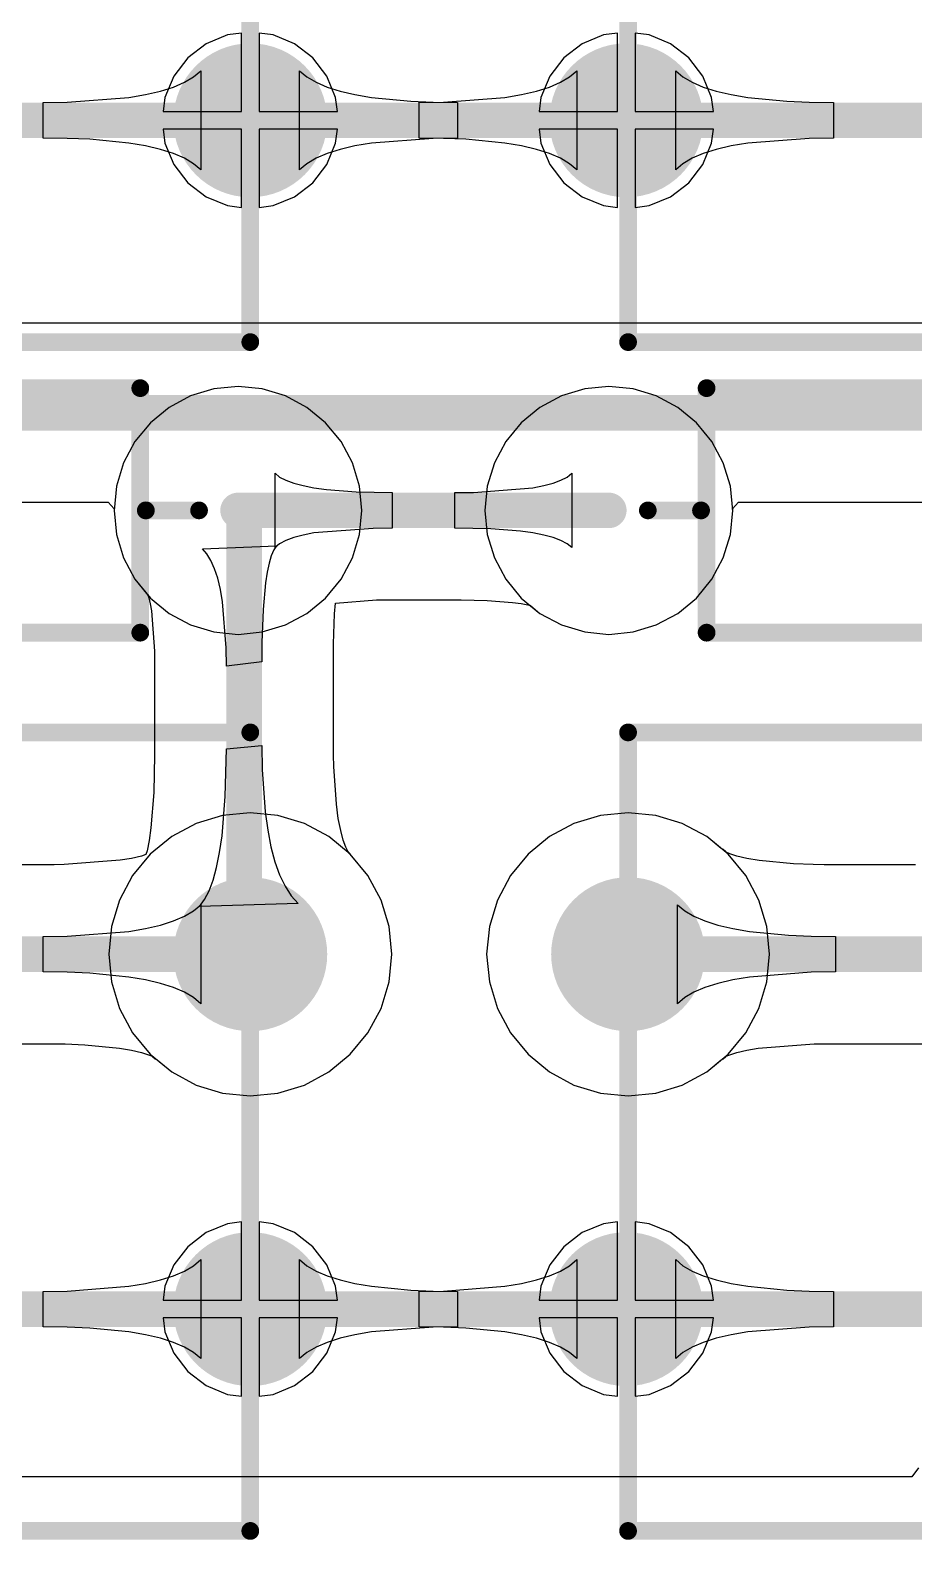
# Model space of a CAD drawing. Header units: millimetres. Extents: x 0 to 140, y 0 to 130.
# Drawn here: x 82.22 to 94.87, y 40 to 61.61 of the extents above; entities that cross this region are included whole.
import ezdxf

# ---------------------------------------------------------------- set-up
doc = ezdxf.new("R2010")
doc.units = ezdxf.units.MM
for name, color, linetype in [('BottomLayer', 5, 'Continuous'), ('BottomSolder', 6, 'Continuous'), ('MultiLayer', 9, 'Continuous'), ('PadHoleLayer', 156, 'Continuous'), ('TopLayer', 1, 'Continuous'), ('TopOverlay', 2, 'Continuous'), ('TopSolder', 216, 'Continuous')]:
    doc.layers.add(name, color=color, linetype=linetype)

# ---------------------------------------------------------------- blocks, each defined once
blk = doc.blocks.new('SW_4P_B_1')
at = {"layer": 'BottomLayer'}
h = blk.add_hatch(color=5, dxfattribs=at)
edge = h.paths.add_edge_path()
edge.add_arc((6.35, 2.54), 1, 0, 360)
at = {"layer": 'BottomSolder'}
h = blk.add_hatch(color=6, dxfattribs=at)
edge = h.paths.add_edge_path()
edge.add_arc((6.35, 2.54), 1.1016, 0, 360)
at = {"layer": 'MultiLayer'}
h = blk.add_hatch(color=9, dxfattribs=at)
edge = h.paths.add_edge_path()
edge.add_arc((6.35, 2.54), 1, 0, 360)
at = {"layer": 'PadHoleLayer'}
h = blk.add_hatch(color=156, dxfattribs=at)
edge = h.paths.add_edge_path()
edge.add_arc((6.35, 2.54), 0.6, 0, 360)
at = {"layer": 'TopLayer'}
h = blk.add_hatch(color=1, dxfattribs=at)
edge = h.paths.add_edge_path()
edge.add_arc((6.35, 2.54), 1, 0, 360)
at = {"layer": 'TopSolder'}
h = blk.add_hatch(color=216, dxfattribs=at)
edge = h.paths.add_edge_path()
edge.add_arc((6.35, 2.54), 1.1016, 0, 360)
at = {"layer": 'TopOverlay', "const_width": 0.254}
for points in [[(6.3246, 5.715), (-6.3754, 5.715)], [(6.3246, 5.715), (6.3246, -5.715)]]:
    blk.add_lwpolyline(points, dxfattribs=at)
at = {"layer": 'TopOverlay', "const_width": 0.127}
blk.add_lwpolyline([(6.2611, 5.715, 1), (6.3881, 5.715, 1)], format="xyb", close=True, dxfattribs=at)
blk.add_lwpolyline([(6.2611, 5.715, 1), (6.3881, 5.715, 1)], format="xyb", close=True, dxfattribs=at)
blk = doc.blocks.new('SW_4P_B_23')
at = {"layer": 'BottomLayer'}
h = blk.add_hatch(color=5, dxfattribs=at)
edge = h.paths.add_edge_path()
edge.add_arc((-6.3754, 2.54), 1, 0, 360)
at = {"layer": 'BottomSolder'}
h = blk.add_hatch(color=6, dxfattribs=at)
edge = h.paths.add_edge_path()
edge.add_arc((-6.3754, 2.54), 1.1016, 0, 360)
at = {"layer": 'MultiLayer'}
h = blk.add_hatch(color=9, dxfattribs=at)
edge = h.paths.add_edge_path()
edge.add_arc((-6.3754, 2.54), 1, 0, 360)
at = {"layer": 'PadHoleLayer'}
h = blk.add_hatch(color=156, dxfattribs=at)
edge = h.paths.add_edge_path()
edge.add_arc((-6.3754, 2.54), 0.6, 0, 360)
at = {"layer": 'TopLayer'}
h = blk.add_hatch(color=1, dxfattribs=at)
edge = h.paths.add_edge_path()
edge.add_arc((-6.3754, 2.54), 1, 0, 360)
at = {"layer": 'TopSolder'}
h = blk.add_hatch(color=216, dxfattribs=at)
edge = h.paths.add_edge_path()
edge.add_arc((-6.3754, 2.54), 1.1016, 0, 360)
at = {"layer": 'TopOverlay', "const_width": 0.254}
for points in [[(6.3246, 5.715), (-6.3754, 5.715)], [(-6.3754, 5.715), (-6.3754, -5.715)]]:
    blk.add_lwpolyline(points, dxfattribs=at)
at = {"layer": 'TopOverlay', "const_width": 0.127}
blk.add_lwpolyline([(-6.4389, 5.715, 1), (-6.3119, 5.715, 1)], format="xyb", close=True, dxfattribs=at)
blk.add_lwpolyline([(-6.4389, 5.715, 1), (-6.3119, 5.715, 1)], format="xyb", close=True, dxfattribs=at)
blk = doc.blocks.new('SW_4P_B_26')
at = {"layer": 'BottomLayer'}
h = blk.add_hatch(color=5, dxfattribs=at)
edge = h.paths.add_edge_path()
edge.add_arc((-6.3754, 2.54), 1, 0, 360)
h = blk.add_hatch(color=5, dxfattribs=at)
edge = h.paths.add_edge_path()
edge.add_arc((-6.3754, -2.54), 1, 0, 360)
at = {"layer": 'BottomSolder'}
h = blk.add_hatch(color=6, dxfattribs=at)
edge = h.paths.add_edge_path()
edge.add_arc((-6.3754, 2.54), 1.1016, 0, 360)
h = blk.add_hatch(color=6, dxfattribs=at)
edge = h.paths.add_edge_path()
edge.add_arc((-6.3754, -2.54), 1.1016, 0, 360)
at = {"layer": 'MultiLayer'}
h = blk.add_hatch(color=9, dxfattribs=at)
edge = h.paths.add_edge_path()
edge.add_arc((-6.3754, 2.54), 1, 0, 360)
h = blk.add_hatch(color=9, dxfattribs=at)
edge = h.paths.add_edge_path()
edge.add_arc((-6.3754, -2.54), 1, 0, 360)
at = {"layer": 'PadHoleLayer'}
h = blk.add_hatch(color=156, dxfattribs=at)
edge = h.paths.add_edge_path()
edge.add_arc((-6.3754, 2.54), 0.6, 0, 360)
h = blk.add_hatch(color=156, dxfattribs=at)
edge = h.paths.add_edge_path()
edge.add_arc((-6.3754, -2.54), 0.6, 0, 360)
at = {"layer": 'TopLayer'}
h = blk.add_hatch(color=1, dxfattribs=at)
edge = h.paths.add_edge_path()
edge.add_arc((-6.3754, 2.54), 1, 0, 360)
h = blk.add_hatch(color=1, dxfattribs=at)
edge = h.paths.add_edge_path()
edge.add_arc((-6.3754, -2.54), 1, 0, 360)
at = {"layer": 'TopSolder'}
h = blk.add_hatch(color=216, dxfattribs=at)
edge = h.paths.add_edge_path()
edge.add_arc((-6.3754, 2.54), 1.1016, 0, 360)
h = blk.add_hatch(color=216, dxfattribs=at)
edge = h.paths.add_edge_path()
edge.add_arc((-6.3754, -2.54), 1.1016, 0, 360)
at = {"layer": 'TopOverlay', "const_width": 0.254}
for points in [[(6.3246, 5.715), (-6.3754, 5.715)], [(-6.3754, 5.715), (-6.3754, -5.715)], [(6.3246, -5.715), (-6.3754, -5.715)]]:
    blk.add_lwpolyline(points, dxfattribs=at)
at = {"layer": 'TopOverlay', "const_width": 0.127}
for points in [[(-6.4389, 5.715, 1), (-6.3119, 5.715, 1)], [(-6.4389, 5.715, 1), (-6.3119, 5.715, 1)], [(-6.4389, -5.715, 1), (-6.3119, -5.715, 1)], [(-6.4389, -5.715, 1), (-6.3119, -5.715, 1)]]:
    blk.add_lwpolyline(points, format="xyb", close=True, dxfattribs=at)
blk = doc.blocks.new('_________1_2__37')
at = {"layer": 'BottomLayer'}
h = blk.add_hatch(color=5, dxfattribs=at)
edge = h.paths.add_edge_path()
edge.add_arc((6.4, 0), 0.75, 0, 360)
at = {"layer": 'BottomSolder'}
h = blk.add_hatch(color=6, dxfattribs=at)
edge = h.paths.add_edge_path()
edge.add_arc((6.4, 0), 0.852, 0, 360)
at = {"layer": 'MultiLayer'}
h = blk.add_hatch(color=9, dxfattribs=at)
edge = h.paths.add_edge_path()
edge.add_arc((6.4, 0), 0.75, 0, 360)
at = {"layer": 'PadHoleLayer'}
h = blk.add_hatch(color=156, dxfattribs=at)
edge = h.paths.add_edge_path()
edge.add_arc((6.4, 0), 0.35, 0, 360)
at = {"layer": 'TopLayer'}
h = blk.add_hatch(color=1, dxfattribs=at)
edge = h.paths.add_edge_path()
edge.add_arc((6.4, 0), 0.75, 0, 360)
at = {"layer": 'TopSolder'}
h = blk.add_hatch(color=216, dxfattribs=at)
edge = h.paths.add_edge_path()
edge.add_arc((6.4, 0), 0.852, 0, 360)
at = {"layer": 'TopOverlay', "const_width": 0.254}
for points in [[(-5, 1.75), (5, 1.75)], [(5, -1.75), (5, 1.75)], [(5.08, 0), (5.842, 0)], [(-5, -1.75), (5, -1.75)]]:
    blk.add_lwpolyline(points, dxfattribs=at)
at = {"layer": 'TopOverlay', "const_width": 0.127}
for points in [[(4.937, 1.75, 1), (5.064, 1.75, 1)], [(4.937, 1.75, 1), (5.064, 1.75, 1)], [(5.016, 0, 1), (5.144, 0, 1)], [(5.779, 0, 1), (5.905, 0, 1)], [(4.937, -1.75, 1), (5.064, -1.75, 1)], [(4.937, -1.75, 1), (5.064, -1.75, 1)]]:
    blk.add_lwpolyline(points, format="xyb", close=True, dxfattribs=at)
blk = doc.blocks.new('_________1_2__41')
at = {"layer": 'BottomLayer'}
h = blk.add_hatch(color=5, dxfattribs=at)
edge = h.paths.add_edge_path()
edge.add_arc((-6.4, 0), 0.75, 0, 360)
at = {"layer": 'BottomSolder'}
h = blk.add_hatch(color=6, dxfattribs=at)
edge = h.paths.add_edge_path()
edge.add_arc((-6.4, 0), 0.852, 0, 360)
at = {"layer": 'MultiLayer'}
h = blk.add_hatch(color=9, dxfattribs=at)
edge = h.paths.add_edge_path()
edge.add_arc((-6.4, 0), 0.75, 0, 360)
at = {"layer": 'PadHoleLayer'}
h = blk.add_hatch(color=156, dxfattribs=at)
edge = h.paths.add_edge_path()
edge.add_arc((-6.4, 0), 0.35, 0, 360)
at = {"layer": 'TopLayer'}
h = blk.add_hatch(color=1, dxfattribs=at)
edge = h.paths.add_edge_path()
edge.add_arc((-6.4, 0), 0.75, 0, 360)
at = {"layer": 'TopSolder'}
h = blk.add_hatch(color=216, dxfattribs=at)
edge = h.paths.add_edge_path()
edge.add_arc((-6.4, 0), 0.852, 0, 360)
at = {"layer": 'TopOverlay', "const_width": 0.254}
for points in [[(-5, -1.75), (-5, 1.75)], [(-5, 1.75), (5, 1.75)], [(-5.842, 0), (-5.08, 0)], [(-5, -1.75), (5, -1.75)]]:
    blk.add_lwpolyline(points, dxfattribs=at)
at = {"layer": 'TopOverlay', "const_width": 0.127}
for points in [[(-5.064, 1.75, 1), (-4.937, 1.75, 1)], [(-5.064, 1.75, 1), (-4.937, 1.75, 1)], [(-5.905, 0, 1), (-5.779, 0, 1)], [(-5.144, 0, 1), (-5.016, 0, 1)], [(-5.064, -1.75, 1), (-4.937, -1.75, 1)], [(-5.064, -1.75, 1), (-4.937, -1.75, 1)]]:
    blk.add_lwpolyline(points, format="xyb", close=True, dxfattribs=at)
blk = doc.blocks.new('SW_4P_B_45')
at = {"layer": 'BottomLayer'}
h = blk.add_hatch(color=5, dxfattribs=at)
edge = h.paths.add_edge_path()
edge.add_arc((6.35, 2.54), 1, 0, 360)
h = blk.add_hatch(color=5, dxfattribs=at)
edge = h.paths.add_edge_path()
edge.add_arc((6.3246, -2.54), 1, 0, 360)
at = {"layer": 'BottomSolder'}
h = blk.add_hatch(color=6, dxfattribs=at)
edge = h.paths.add_edge_path()
edge.add_arc((6.35, 2.54), 1.1016, 0, 360)
h = blk.add_hatch(color=6, dxfattribs=at)
edge = h.paths.add_edge_path()
edge.add_arc((6.3246, -2.54), 1.1016, 0, 360)
at = {"layer": 'MultiLayer'}
h = blk.add_hatch(color=9, dxfattribs=at)
edge = h.paths.add_edge_path()
edge.add_arc((6.35, 2.54), 1, 0, 360)
h = blk.add_hatch(color=9, dxfattribs=at)
edge = h.paths.add_edge_path()
edge.add_arc((6.3246, -2.54), 1, 0, 360)
at = {"layer": 'PadHoleLayer'}
h = blk.add_hatch(color=156, dxfattribs=at)
edge = h.paths.add_edge_path()
edge.add_arc((6.35, 2.54), 0.6, 0, 360)
h = blk.add_hatch(color=156, dxfattribs=at)
edge = h.paths.add_edge_path()
edge.add_arc((6.3246, -2.54), 0.6, 0, 360)
at = {"layer": 'TopLayer'}
h = blk.add_hatch(color=1, dxfattribs=at)
edge = h.paths.add_edge_path()
edge.add_arc((6.35, 2.54), 1, 0, 360)
h = blk.add_hatch(color=1, dxfattribs=at)
edge = h.paths.add_edge_path()
edge.add_arc((6.3246, -2.54), 1, 0, 360)
at = {"layer": 'TopSolder'}
h = blk.add_hatch(color=216, dxfattribs=at)
edge = h.paths.add_edge_path()
edge.add_arc((6.35, 2.54), 1.1016, 0, 360)
h = blk.add_hatch(color=216, dxfattribs=at)
edge = h.paths.add_edge_path()
edge.add_arc((6.3246, -2.54), 1.1016, 0, 360)
at = {"layer": 'TopOverlay', "const_width": 0.254}
for points in [[(6.3246, 5.715), (-6.3754, 5.715)], [(6.3246, 5.715), (6.3246, -5.715)], [(6.3246, -5.715), (-6.3754, -5.715)]]:
    blk.add_lwpolyline(points, dxfattribs=at)
at = {"layer": 'TopOverlay', "const_width": 0.127}
for points in [[(6.2611, 5.715, 1), (6.3881, 5.715, 1)], [(6.2611, 5.715, 1), (6.3881, 5.715, 1)], [(6.2611, -5.715, 1), (6.3881, -5.715, 1)], [(6.2611, -5.715, 1), (6.3881, -5.715, 1)]]:
    blk.add_lwpolyline(points, format="xyb", close=True, dxfattribs=at)

msp = doc.modelspace()

# ---------------------------------------------------------------- linework, layer by layer
at = {"layer": 'BottomLayer'}
for p, q in [((84.735, 61.416), (84.473, 61.215)), ((85.04, 61.543), (84.735, 61.416)), ((85.24, 61.569), (85.04, 61.543)), ((85.24, 60.448), (85.24, 61.569)), ((85.694, 61.543), (85.494, 61.569)), ((85.494, 61.569), (85.494, 60.448)), ((85.999, 61.416), (85.694, 61.543)), ((86.261, 61.215), (85.999, 61.416)), ((90.119, 61.416), (89.857, 61.215)), ((90.424, 61.543), (90.119, 61.416)), ((90.624, 61.569), (90.424, 61.543)), ((90.624, 60.448), (90.624, 61.569)), ((91.078, 61.543), (90.878, 61.569)), ((90.878, 61.569), (90.878, 60.448)), ((91.383, 61.416), (91.078, 61.543)), ((91.645, 61.215), (91.383, 61.416)), ((84.473, 61.215), (84.272, 60.953)), ((86.462, 60.953), (86.261, 61.215)), ((89.857, 61.215), (89.656, 60.953)), ((91.846, 60.953), (91.645, 61.215)), ((84.272, 60.953), (84.145, 60.648)), ((84.425, 60.865), (84.556, 60.942)), ((84.556, 60.942), (84.66, 61.029)), ((84.66, 61.029), (84.66, 59.613)), ((86.074, 59.613), (86.074, 61.029)), ((86.074, 61.029), (86.178, 60.942)), ((86.178, 60.942), (86.309, 60.865)), ((86.589, 60.648), (86.462, 60.953)), ((89.656, 60.953), (89.529, 60.648)), ((89.809, 60.865), (89.94, 60.942)), ((89.94, 60.942), (90.044, 61.029)), ((90.044, 61.029), (90.044, 59.613)), ((91.458, 59.613), (91.458, 61.029)), ((91.458, 61.029), (91.562, 60.942)), ((91.562, 60.942), (91.693, 60.865)), ((91.973, 60.648), (91.846, 60.953)), ((83.868, 60.688), (84.081, 60.738)), ((84.081, 60.738), (84.266, 60.797)), ((84.266, 60.797), (84.425, 60.865)), ((86.309, 60.865), (86.468, 60.797)), ((86.468, 60.797), (86.653, 60.738)), ((86.653, 60.738), (86.866, 60.688)), ((89.252, 60.688), (89.465, 60.738)), ((89.465, 60.738), (89.65, 60.797)), ((89.65, 60.797), (89.809, 60.865)), ((91.693, 60.865), (91.852, 60.797)), ((91.852, 60.797), (92.037, 60.738)), ((92.037, 60.738), (92.25, 60.688)), ((82.4, 60.575), (82.748, 60.58)), ((82.4, 60.067), (82.4, 60.575)), ((82.748, 60.58), (83.629, 60.648)), ((83.629, 60.648), (83.868, 60.688)), ((84.145, 60.648), (84.119, 60.448)), ((86.615, 60.448), (86.589, 60.648)), ((86.866, 60.688), (87.105, 60.648)), ((87.105, 60.648), (87.666, 60.593)), ((87.666, 60.593), (87.987, 60.58)), ((87.784, 60.575), (88.132, 60.58)), ((87.784, 60.067), (87.784, 60.575)), ((87.987, 60.58), (88.334, 60.575)), ((88.132, 60.58), (89.013, 60.648)), ((88.334, 60.575), (88.334, 60.067)), ((89.013, 60.648), (89.252, 60.688)), ((89.529, 60.648), (89.503, 60.448)), ((91.999, 60.448), (91.973, 60.648)), ((92.25, 60.688), (92.489, 60.648)), ((92.489, 60.648), (93.05, 60.593)), ((93.05, 60.593), (93.37, 60.58)), ((93.37, 60.58), (93.718, 60.575)), ((93.718, 60.575), (93.718, 60.067)), ((84.119, 60.448), (85.24, 60.448)), ((85.494, 60.448), (86.615, 60.448)), ((89.503, 60.448), (90.624, 60.448)), ((90.878, 60.448), (91.999, 60.448)), ((85.24, 60.194), (84.119, 60.194)), ((84.119, 60.194), (84.145, 59.994)), ((85.24, 59.073), (85.24, 60.194)), ((86.615, 60.194), (85.494, 60.194)), ((85.494, 60.194), (85.494, 59.073)), ((86.589, 59.994), (86.615, 60.194)), ((90.624, 60.194), (89.503, 60.194)), ((89.503, 60.194), (89.529, 59.994)), ((90.624, 59.073), (90.624, 60.194)), ((91.999, 60.194), (90.878, 60.194)), ((90.878, 60.194), (90.878, 59.073)), ((91.973, 59.994), (91.999, 60.194)), ((82.748, 60.062), (82.4, 60.067)), ((83.068, 60.049), (82.748, 60.062)), ((83.629, 59.994), (83.068, 60.049)), ((83.868, 59.954), (83.629, 59.994)), ((84.081, 59.904), (83.868, 59.954)), ((84.266, 59.845), (84.081, 59.904)), ((84.145, 59.994), (84.272, 59.689)), ((86.462, 59.689), (86.589, 59.994)), ((86.653, 59.904), (86.468, 59.845)), ((86.866, 59.954), (86.653, 59.904)), ((87.105, 59.994), (86.866, 59.954)), ((87.987, 60.062), (87.105, 59.994)), ((88.132, 60.062), (87.784, 60.067)), ((88.334, 60.067), (87.987, 60.062)), ((88.452, 60.049), (88.132, 60.062)), ((89.013, 59.994), (88.452, 60.049)), ((89.252, 59.954), (89.013, 59.994)), ((89.465, 59.904), (89.252, 59.954)), ((89.65, 59.845), (89.465, 59.904)), ((89.529, 59.994), (89.656, 59.689)), ((91.846, 59.689), (91.973, 59.994)), ((92.037, 59.904), (91.852, 59.845)), ((92.25, 59.954), (92.037, 59.904)), ((92.489, 59.994), (92.25, 59.954)), ((93.37, 60.062), (92.489, 59.994)), ((93.718, 60.067), (93.37, 60.062)), ((84.425, 59.777), (84.266, 59.845)), ((84.272, 59.689), (84.473, 59.427)), ((84.556, 59.7), (84.425, 59.777)), ((84.66, 59.613), (84.556, 59.7)), ((86.178, 59.7), (86.074, 59.613)), ((86.309, 59.777), (86.178, 59.7)), ((86.261, 59.427), (86.462, 59.689)), ((86.468, 59.845), (86.309, 59.777)), ((89.809, 59.777), (89.65, 59.845)), ((89.656, 59.689), (89.857, 59.427)), ((89.94, 59.7), (89.809, 59.777)), ((90.044, 59.613), (89.94, 59.7)), ((91.562, 59.7), (91.458, 59.613)), ((91.693, 59.777), (91.562, 59.7)), ((91.645, 59.427), (91.846, 59.689)), ((91.852, 59.845), (91.693, 59.777)), ((84.473, 59.427), (84.735, 59.226)), ((85.999, 59.226), (86.261, 59.427)), ((89.857, 59.427), (90.119, 59.226)), ((91.383, 59.226), (91.645, 59.427)), ((84.735, 59.226), (85.04, 59.099)), ((85.694, 59.099), (85.999, 59.226)), ((90.119, 59.226), (90.424, 59.099)), ((91.078, 59.099), (91.383, 59.226)), ((85.04, 59.099), (85.24, 59.073)), ((85.494, 59.073), (85.694, 59.099)), ((90.424, 59.099), (90.624, 59.073)), ((90.878, 59.073), (91.078, 59.099)), ((95.025, 57.415), (81.118, 57.415)), ((85.722, 54.206), (85.722, 55.268)), ((85.722, 55.268), (85.788, 55.215)), ((85.788, 55.215), (85.877, 55.168)), ((85.877, 55.168), (85.989, 55.127)), ((85.989, 55.127), (86.123, 55.091)), ((89.57, 55.091), (89.704, 55.127)), ((89.704, 55.127), (89.815, 55.168)), ((89.815, 55.168), (89.904, 55.215)), ((89.904, 55.215), (89.971, 55.268)), ((89.971, 55.268), (89.971, 54.206)), ((86.123, 55.091), (86.279, 55.06)), ((86.279, 55.06), (86.458, 55.035)), ((86.458, 55.035), (86.883, 55.002)), ((86.883, 55.002), (87.397, 54.991)), ((87.397, 54.991), (87.397, 54.483)), ((88.295, 54.991), (88.564, 54.994)), ((88.295, 54.483), (88.295, 54.991)), ((88.564, 54.994), (89.414, 55.06)), ((89.414, 55.06), (89.57, 55.091)), ((79.628, 54.853), (83.334, 54.853)), ((83.334, 54.853), (83.419, 54.759)), ((83.419, 54.759), (83.417, 54.737)), ((83.417, 54.737), (83.451, 54.391)), ((92.241, 54.391), (92.276, 54.737)), ((92.273, 54.759), (92.359, 54.853)), ((92.276, 54.737), (92.273, 54.759)), ((92.359, 54.853), (96.624, 54.853)), ((87.129, 54.48), (86.279, 54.414)), ((87.397, 54.483), (87.129, 54.48)), ((88.81, 54.472), (88.295, 54.483)), ((89.235, 54.439), (88.81, 54.472)), ((83.451, 54.391), (83.552, 54.058)), ((85.788, 54.259), (85.722, 54.206)), ((85.877, 54.306), (85.788, 54.259)), ((85.989, 54.347), (85.877, 54.306)), ((86.123, 54.383), (85.989, 54.347)), ((86.279, 54.414), (86.123, 54.383)), ((89.414, 54.414), (89.235, 54.439)), ((89.57, 54.383), (89.414, 54.414)), ((89.704, 54.347), (89.57, 54.383)), ((89.815, 54.306), (89.704, 54.347)), ((89.904, 54.259), (89.815, 54.306)), ((89.971, 54.206), (89.904, 54.259)), ((92.14, 54.058), (92.241, 54.391)), ((83.552, 54.058), (83.716, 53.751)), ((84.682, 54.187), (85.743, 54.229)), ((84.747, 54.113), (84.682, 54.187)), ((84.805, 54.018), (84.747, 54.113)), ((85.668, 54.089), (85.636, 53.984)), ((85.703, 54.171), (85.668, 54.089)), ((85.743, 54.229), (85.703, 54.171)), ((91.976, 53.751), (92.14, 54.058)), ((84.857, 53.902), (84.805, 54.018)), ((84.902, 53.765), (84.857, 53.902)), ((85.609, 53.854), (85.586, 53.7)), ((85.636, 53.984), (85.609, 53.854)), ((83.716, 53.751), (83.902, 53.525)), ((84.939, 53.607), (84.902, 53.765)), ((84.97, 53.429), (84.939, 53.607)), ((85.586, 53.7), (85.552, 53.32)), ((91.756, 53.482), (91.976, 53.751)), ((83.902, 53.525), (83.915, 53.486)), ((83.915, 53.486), (83.935, 53.4)), ((83.935, 53.4), (83.952, 53.301)), ((85.022, 52.768), (84.97, 53.429)), ((86.575, 53.257), (86.589, 53.41)), ((86.589, 53.41), (87.174, 53.456)), ((87.174, 53.456), (87.19, 53.456)), ((87.19, 53.456), (88.386, 53.456)), ((88.386, 53.456), (88.759, 53.448)), ((88.759, 53.448), (89.124, 53.419)), ((89.124, 53.419), (89.245, 53.403)), ((89.245, 53.403), (89.339, 53.384)), ((89.339, 53.384), (89.378, 53.374)), ((89.378, 53.374), (89.515, 53.262)), ((91.487, 53.262), (91.756, 53.482)), ((83.952, 53.301), (83.998, 52.721)), ((85.552, 53.32), (85.535, 52.844)), ((86.56, 52.828), (86.575, 53.257)), ((89.515, 53.262), (89.822, 53.098)), ((91.18, 53.098), (91.487, 53.262)), ((89.822, 53.098), (90.155, 52.997)), ((90.155, 52.997), (90.501, 52.962)), ((90.501, 52.962), (90.847, 52.997)), ((90.847, 52.997), (91.18, 53.098)), ((85.025, 52.506), (85.022, 52.768)), ((85.535, 52.844), (85.533, 52.569)), ((86.56, 51.235), (86.56, 52.828)), ((83.998, 52.721), (83.998, 52.666)), ((83.998, 52.666), (83.998, 51.239)), ((85.533, 52.569), (85.025, 52.506)), ((83.998, 51.239), (83.986, 50.697)), ((85.01, 50.644), (85.025, 51.324)), ((85.025, 51.324), (85.533, 51.37)), ((85.533, 51.37), (85.539, 51.029)), ((86.563, 51.072), (86.56, 51.235)), ((85.539, 51.029), (85.58, 50.424)), ((86.6, 50.53), (86.563, 51.072)), ((83.986, 50.697), (83.945, 50.194)), ((84.964, 50.078), (85.01, 50.644)), ((85.58, 50.424), (85.617, 50.16)), ((86.628, 50.329), (86.6, 50.53)), ((90.381, 50.371), (90.001, 50.256)), ((90.776, 50.41), (90.381, 50.371)), ((91.172, 50.371), (90.776, 50.41)), ((91.552, 50.256), (91.172, 50.371)), ((83.945, 50.194), (83.919, 50.013)), ((85.617, 50.16), (85.664, 49.922)), ((86.662, 50.153), (86.628, 50.329)), ((86.699, 50.016), (86.662, 50.153)), ((90.001, 50.256), (89.651, 50.068)), ((91.902, 50.068), (91.552, 50.256)), ((83.919, 50.013), (83.889, 49.865)), ((84.929, 49.838), (84.964, 50.078)), ((85.664, 49.922), (85.721, 49.708)), ((86.735, 49.918), (86.699, 50.016)), ((86.762, 49.861), (86.735, 49.918)), ((89.651, 50.068), (89.344, 49.816)), ((92.109, 49.898), (91.902, 50.068)), ((83.503, 49.729), (82.701, 49.667)), ((83.665, 49.756), (83.503, 49.729)), ((83.808, 49.79), (83.665, 49.756)), ((83.874, 49.811), (83.808, 49.79)), ((83.889, 49.865), (83.874, 49.811)), ((84.886, 49.627), (84.929, 49.838)), ((85.721, 49.708), (85.788, 49.521)), ((86.773, 49.845), (86.762, 49.861)), ((86.793, 49.822), (86.773, 49.845)), ((86.799, 49.816), (86.793, 49.822)), ((87.051, 49.509), (86.799, 49.816)), ((89.344, 49.816), (89.092, 49.509)), ((92.136, 49.882), (92.109, 49.898)), ((92.177, 49.848), (92.136, 49.882)), ((92.182, 49.845), (92.177, 49.848)), ((92.235, 49.822), (92.182, 49.845)), ((92.335, 49.79), (92.235, 49.822)), ((92.479, 49.756), (92.335, 49.79)), ((92.651, 49.727), (92.479, 49.756)), ((93.146, 49.679), (92.651, 49.727)), ((82.561, 49.665), (81.25, 49.665)), ((82.701, 49.667), (82.561, 49.665)), ((84.836, 49.445), (84.886, 49.627)), ((85.788, 49.521), (85.867, 49.359)), ((87.239, 49.159), (87.051, 49.509)), ((89.092, 49.509), (88.905, 49.159)), ((93.424, 49.667), (93.146, 49.679)), ((93.583, 49.665), (93.424, 49.667)), ((94.893, 49.665), (93.583, 49.665)), ((84.712, 49.166), (84.778, 49.291)), ((84.778, 49.291), (84.836, 49.445)), ((85.867, 49.359), (85.955, 49.222)), ((84.556, 49.005), (84.66, 49.092)), ((84.639, 49.069), (84.712, 49.166)), ((86.054, 49.111), (84.639, 49.069)), ((84.66, 49.092), (84.66, 47.676)), ((85.955, 49.222), (86.054, 49.111)), ((87.354, 48.779), (87.239, 49.159)), ((88.905, 49.159), (88.79, 48.779)), ((91.483, 47.676), (91.483, 49.092)), ((91.483, 49.092), (91.587, 49.005)), ((84.081, 48.801), (84.266, 48.86)), ((84.266, 48.86), (84.425, 48.928)), ((84.425, 48.928), (84.556, 49.005)), ((91.587, 49.005), (91.719, 48.928)), ((91.719, 48.928), (91.877, 48.86)), ((91.877, 48.86), (92.063, 48.801)), ((82.4, 48.638), (82.748, 48.643)), ((82.4, 48.13), (82.4, 48.638)), ((82.748, 48.643), (83.629, 48.711)), ((83.629, 48.711), (83.868, 48.751)), ((83.868, 48.751), (84.081, 48.801)), ((87.393, 48.384), (87.354, 48.779)), ((88.79, 48.779), (88.751, 48.384)), ((92.063, 48.801), (92.275, 48.751)), ((92.275, 48.751), (92.515, 48.711)), ((92.515, 48.711), (93.075, 48.656)), ((93.075, 48.656), (93.396, 48.643)), ((93.396, 48.643), (93.744, 48.638)), ((93.744, 48.638), (93.744, 48.13)), ((87.354, 47.989), (87.393, 48.384)), ((88.751, 48.384), (88.79, 47.989)), ((82.748, 48.125), (82.4, 48.13)), ((83.068, 48.112), (82.748, 48.125)), ((83.629, 48.057), (83.068, 48.112)), ((83.868, 48.017), (83.629, 48.057)), ((84.081, 47.967), (83.868, 48.017)), ((87.239, 47.609), (87.354, 47.989)), ((88.79, 47.989), (88.905, 47.609)), ((92.275, 48.017), (92.063, 47.967)), ((92.515, 48.057), (92.275, 48.017)), ((93.396, 48.125), (92.515, 48.057)), ((93.744, 48.13), (93.396, 48.125)), ((84.266, 47.908), (84.081, 47.967)), ((84.425, 47.84), (84.266, 47.908)), ((84.556, 47.763), (84.425, 47.84)), ((84.66, 47.676), (84.556, 47.763)), ((91.587, 47.763), (91.483, 47.676)), ((91.719, 47.84), (91.587, 47.763)), ((91.877, 47.908), (91.719, 47.84)), ((92.063, 47.967), (91.877, 47.908)), ((87.051, 47.259), (87.239, 47.609)), ((88.905, 47.609), (89.092, 47.259)), ((86.799, 46.952), (87.051, 47.259)), ((89.092, 47.259), (89.344, 46.952)), ((75.473, 47.103), (82.561, 47.103)), ((82.561, 47.103), (82.719, 47.101)), ((82.719, 47.101), (82.997, 47.089)), ((82.997, 47.089), (83.493, 47.041)), ((83.493, 47.041), (83.665, 47.012)), ((83.665, 47.012), (83.808, 46.978)), ((83.808, 46.978), (83.908, 46.946)), ((83.908, 46.946), (83.961, 46.923)), ((83.961, 46.923), (83.967, 46.92)), ((83.967, 46.92), (84.008, 46.886)), ((86.493, 46.7), (86.799, 46.952)), ((89.344, 46.952), (89.651, 46.7)), ((92.136, 46.886), (92.177, 46.92)), ((92.177, 46.92), (92.182, 46.923)), ((92.182, 46.923), (92.235, 46.946)), ((92.235, 46.946), (92.335, 46.978)), ((92.335, 46.978), (92.479, 47.012)), ((92.479, 47.012), (92.641, 47.039)), ((92.641, 47.039), (93.442, 47.101)), ((93.442, 47.101), (93.583, 47.103)), ((93.583, 47.103), (100.67, 47.103)), ((84.008, 46.886), (84.034, 46.87)), ((84.034, 46.87), (84.242, 46.7)), ((84.242, 46.7), (84.592, 46.512)), ((86.142, 46.512), (86.493, 46.7)), ((89.651, 46.7), (90.001, 46.512)), ((91.552, 46.512), (91.902, 46.7)), ((91.902, 46.7), (92.109, 46.87)), ((92.109, 46.87), (92.136, 46.886)), ((84.592, 46.512), (84.972, 46.397)), ((85.762, 46.397), (86.142, 46.512)), ((90.001, 46.512), (90.381, 46.397)), ((91.172, 46.397), (91.552, 46.512)), ((84.972, 46.397), (85.367, 46.358)), ((85.367, 46.358), (85.762, 46.397)), ((90.381, 46.397), (90.776, 46.358)), ((90.776, 46.358), (91.172, 46.397)), ((85.04, 44.526), (84.735, 44.399)), ((85.24, 44.552), (85.04, 44.526)), ((85.24, 43.431), (85.24, 44.552)), ((85.694, 44.526), (85.494, 44.552)), ((85.494, 44.552), (85.494, 43.431)), ((85.999, 44.399), (85.694, 44.526)), ((90.424, 44.526), (90.119, 44.399)), ((90.624, 44.552), (90.424, 44.526)), ((90.624, 43.431), (90.624, 44.552)), ((91.078, 44.526), (90.878, 44.552)), ((90.878, 44.552), (90.878, 43.431)), ((91.383, 44.399), (91.078, 44.526)), ((84.735, 44.399), (84.473, 44.198)), ((86.261, 44.198), (85.999, 44.399)), ((90.119, 44.399), (89.857, 44.198)), ((91.645, 44.198), (91.383, 44.399)), ((84.473, 44.198), (84.272, 43.936)), ((86.462, 43.936), (86.261, 44.198)), ((89.857, 44.198), (89.656, 43.936)), ((91.846, 43.936), (91.645, 44.198)), ((84.272, 43.936), (84.145, 43.631)), ((84.425, 43.848), (84.556, 43.925)), ((84.556, 43.925), (84.66, 44.012)), ((84.66, 44.012), (84.66, 42.596)), ((86.074, 42.596), (86.074, 44.012)), ((86.074, 44.012), (86.178, 43.925)), ((86.178, 43.925), (86.309, 43.848)), ((86.589, 43.631), (86.462, 43.936)), ((89.656, 43.936), (89.529, 43.631)), ((89.809, 43.848), (89.94, 43.925)), ((89.94, 43.925), (90.044, 44.012)), ((90.044, 44.012), (90.044, 42.596)), ((91.458, 42.596), (91.458, 44.012)), ((91.458, 44.012), (91.562, 43.925)), ((91.562, 43.925), (91.693, 43.848)), ((91.973, 43.631), (91.846, 43.936)), ((83.629, 43.631), (83.868, 43.671)), ((83.868, 43.671), (84.081, 43.721)), ((84.081, 43.721), (84.266, 43.78)), ((84.266, 43.78), (84.425, 43.848)), ((86.309, 43.848), (86.468, 43.78)), ((86.468, 43.78), (86.653, 43.721)), ((86.653, 43.721), (86.866, 43.671)), ((86.866, 43.671), (87.105, 43.631)), ((89.013, 43.631), (89.252, 43.671)), ((89.252, 43.671), (89.465, 43.721)), ((89.465, 43.721), (89.65, 43.78)), ((89.65, 43.78), (89.809, 43.848)), ((91.693, 43.848), (91.852, 43.78)), ((91.852, 43.78), (92.037, 43.721)), ((92.037, 43.721), (92.25, 43.671)), ((92.25, 43.671), (92.489, 43.631)), ((82.4, 43.558), (82.748, 43.563)), ((82.4, 43.05), (82.4, 43.558)), ((82.748, 43.563), (83.629, 43.631)), ((84.145, 43.631), (84.119, 43.431)), ((86.615, 43.431), (86.589, 43.631)), ((87.105, 43.631), (87.666, 43.576)), ((87.666, 43.576), (87.987, 43.563)), ((87.784, 43.558), (88.132, 43.563)), ((87.784, 43.05), (87.784, 43.558)), ((87.987, 43.563), (88.334, 43.558)), ((88.132, 43.563), (89.013, 43.631)), ((88.334, 43.558), (88.334, 43.05)), ((89.529, 43.631), (89.503, 43.431)), ((91.999, 43.431), (91.973, 43.631)), ((92.489, 43.631), (93.05, 43.576)), ((93.05, 43.576), (93.37, 43.563)), ((93.37, 43.563), (93.718, 43.558)), ((93.718, 43.558), (93.718, 43.05)), ((84.119, 43.431), (85.24, 43.431)), ((85.494, 43.431), (86.615, 43.431)), ((89.503, 43.431), (90.624, 43.431)), ((90.878, 43.431), (91.999, 43.431)), ((82.748, 43.045), (82.4, 43.05)), ((83.068, 43.032), (82.748, 43.045)), ((83.629, 42.977), (83.068, 43.032)), ((85.24, 43.177), (84.119, 43.177)), ((84.119, 43.177), (84.145, 42.977)), ((85.24, 42.056), (85.24, 43.177)), ((86.615, 43.177), (85.494, 43.177)), ((85.494, 43.177), (85.494, 42.056)), ((86.589, 42.977), (86.615, 43.177)), ((87.987, 43.045), (87.105, 42.977)), ((88.132, 43.045), (87.784, 43.05)), ((88.334, 43.05), (87.987, 43.045)), ((88.452, 43.032), (88.132, 43.045)), ((89.013, 42.977), (88.452, 43.032)), ((90.624, 43.177), (89.503, 43.177)), ((89.503, 43.177), (89.529, 42.977)), ((90.624, 42.056), (90.624, 43.177)), ((91.999, 43.177), (90.878, 43.177)), ((90.878, 43.177), (90.878, 42.056)), ((91.973, 42.977), (91.999, 43.177)), ((93.37, 43.045), (92.489, 42.977)), ((93.718, 43.05), (93.37, 43.045)), ((83.868, 42.937), (83.629, 42.977)), ((84.081, 42.887), (83.868, 42.937)), ((84.266, 42.828), (84.081, 42.887)), ((84.145, 42.977), (84.272, 42.672)), ((84.425, 42.76), (84.266, 42.828)), ((86.468, 42.828), (86.309, 42.76)), ((86.462, 42.672), (86.589, 42.977)), ((86.653, 42.887), (86.468, 42.828)), ((86.866, 42.937), (86.653, 42.887)), ((87.105, 42.977), (86.866, 42.937)), ((89.252, 42.937), (89.013, 42.977)), ((89.465, 42.887), (89.252, 42.937)), ((89.65, 42.828), (89.465, 42.887)), ((89.529, 42.977), (89.656, 42.672)), ((89.809, 42.76), (89.65, 42.828)), ((91.852, 42.828), (91.693, 42.76)), ((91.846, 42.672), (91.973, 42.977)), ((92.037, 42.887), (91.852, 42.828)), ((92.25, 42.937), (92.037, 42.887)), ((92.489, 42.977), (92.25, 42.937)), ((84.272, 42.672), (84.473, 42.41)), ((84.556, 42.683), (84.425, 42.76)), ((84.66, 42.596), (84.556, 42.683)), ((86.178, 42.683), (86.074, 42.596)), ((86.309, 42.76), (86.178, 42.683)), ((86.261, 42.41), (86.462, 42.672)), ((89.656, 42.672), (89.857, 42.41)), ((89.94, 42.683), (89.809, 42.76)), ((90.044, 42.596), (89.94, 42.683)), ((91.562, 42.683), (91.458, 42.596)), ((91.693, 42.76), (91.562, 42.683)), ((91.645, 42.41), (91.846, 42.672)), ((84.473, 42.41), (84.735, 42.209)), ((85.999, 42.209), (86.261, 42.41)), ((89.857, 42.41), (90.119, 42.209)), ((91.383, 42.209), (91.645, 42.41)), ((84.735, 42.209), (85.04, 42.082)), ((85.694, 42.082), (85.999, 42.209)), ((90.119, 42.209), (90.424, 42.082)), ((91.078, 42.082), (91.383, 42.209)), ((85.04, 42.082), (85.24, 42.056)), ((85.494, 42.056), (85.694, 42.082)), ((90.424, 42.082), (90.624, 42.056)), ((90.878, 42.056), (91.078, 42.082))]:
    msp.add_line(p, q, dxfattribs=at)
at = {"layer": 'BottomLayer', "const_width": 0.508}
for points in [[(72.642, 60.321), (85.367, 60.321)], [(85.367, 60.321), (90.751, 60.321)], [(90.751, 60.321), (103.476, 60.321)], [(77.978, 56.134), (97.155, 56.134)], [(85.192, 54.737), (85.279, 54.649)], [(85.192, 54.737), (90.501, 54.737)], [(85.279, 48.472), (85.279, 54.649)], [(72.667, 48.384), (85.367, 48.384)], [(85.279, 48.472), (85.367, 48.384)], [(90.776, 48.384), (103.476, 48.384)], [(72.642, 43.304), (85.367, 43.304)], [(85.367, 43.304), (90.751, 43.304)], [(90.751, 43.304), (103.476, 43.304)]]:
    msp.add_lwpolyline(points, dxfattribs=at)
at = {"layer": 'BottomLayer', "const_width": 0.254}
for points in [[(85.24, 60.321, 1), (85.494, 60.321, 1)], [(85.24, 60.321, 1), (85.494, 60.321, 1)], [(90.624, 60.321, 1), (90.878, 60.321, 1)], [(90.624, 60.321, 1), (90.878, 60.321, 1)], [(85.065, 54.737, 1), (85.319, 54.737, 1)], [(85.065, 54.737, 1), (85.319, 54.737, 1)], [(85.152, 54.649, 1), (85.406, 54.649, 1)], [(85.152, 54.649, 1), (85.406, 54.649, 1)], [(90.374, 54.737, 1), (90.628, 54.737, 1)], [(85.152, 48.472, 1), (85.406, 48.472, 1)], [(85.152, 48.472, 1), (85.406, 48.472, 1)], [(85.24, 48.384, 1), (85.494, 48.384, 1)], [(85.24, 48.384, 1), (85.494, 48.384, 1)], [(90.649, 48.384, 1), (90.903, 48.384, 1)], [(85.24, 43.304, 1), (85.494, 43.304, 1)], [(85.24, 43.304, 1), (85.494, 43.304, 1)], [(90.624, 43.304, 1), (90.878, 43.304, 1)], [(90.624, 43.304, 1), (90.878, 43.304, 1)]]:
    msp.add_lwpolyline(points, format="xyb", close=True, dxfattribs=at)
at = {"layer": 'TopLayer'}
for p, q in [((84.735, 61.416), (84.473, 61.215)), ((85.04, 61.543), (84.735, 61.416)), ((85.24, 61.569), (85.04, 61.543)), ((85.24, 60.448), (85.24, 61.569)), ((85.694, 61.543), (85.494, 61.569)), ((85.494, 61.569), (85.494, 60.448)), ((85.999, 61.416), (85.694, 61.543)), ((86.261, 61.215), (85.999, 61.416)), ((90.119, 61.416), (89.857, 61.215)), ((90.424, 61.543), (90.119, 61.416)), ((90.624, 61.569), (90.424, 61.543)), ((90.624, 60.448), (90.624, 61.569)), ((91.078, 61.543), (90.878, 61.569)), ((90.878, 61.569), (90.878, 60.448)), ((91.383, 61.416), (91.078, 61.543)), ((91.645, 61.215), (91.383, 61.416)), ((84.473, 61.215), (84.272, 60.953)), ((86.462, 60.953), (86.261, 61.215)), ((89.857, 61.215), (89.656, 60.953)), ((91.846, 60.953), (91.645, 61.215)), ((84.272, 60.953), (84.145, 60.648)), ((86.589, 60.648), (86.462, 60.953)), ((89.656, 60.953), (89.529, 60.648)), ((91.973, 60.648), (91.846, 60.953)), ((84.145, 60.648), (84.119, 60.448)), ((86.615, 60.448), (86.589, 60.648)), ((89.529, 60.648), (89.503, 60.448)), ((91.999, 60.448), (91.973, 60.648)), ((84.119, 60.448), (85.24, 60.448)), ((85.494, 60.448), (86.615, 60.448)), ((89.503, 60.448), (90.624, 60.448)), ((90.878, 60.448), (91.999, 60.448)), ((85.24, 60.194), (84.119, 60.194)), ((84.119, 60.194), (84.145, 59.994)), ((85.24, 59.073), (85.24, 60.194)), ((86.615, 60.194), (85.494, 60.194)), ((85.494, 60.194), (85.494, 59.073)), ((86.589, 59.994), (86.615, 60.194)), ((90.624, 60.194), (89.503, 60.194)), ((89.503, 60.194), (89.529, 59.994)), ((90.624, 59.073), (90.624, 60.194)), ((91.999, 60.194), (90.878, 60.194)), ((90.878, 60.194), (90.878, 59.073)), ((91.973, 59.994), (91.999, 60.194)), ((84.145, 59.994), (84.272, 59.689)), ((86.462, 59.689), (86.589, 59.994)), ((89.529, 59.994), (89.656, 59.689)), ((91.846, 59.689), (91.973, 59.994)), ((84.272, 59.689), (84.473, 59.427)), ((86.261, 59.427), (86.462, 59.689)), ((89.656, 59.689), (89.857, 59.427)), ((91.645, 59.427), (91.846, 59.689)), ((84.473, 59.427), (84.735, 59.226)), ((85.999, 59.226), (86.261, 59.427)), ((89.857, 59.427), (90.119, 59.226)), ((91.383, 59.226), (91.645, 59.427)), ((84.735, 59.226), (85.04, 59.099)), ((85.694, 59.099), (85.999, 59.226)), ((90.119, 59.226), (90.424, 59.099)), ((91.078, 59.099), (91.383, 59.226)), ((85.04, 59.099), (85.24, 59.073)), ((85.494, 59.073), (85.694, 59.099)), ((90.424, 59.099), (90.624, 59.073)), ((90.878, 59.073), (91.078, 59.099)), ((84.845, 56.477), (84.513, 56.376)), ((85.192, 56.512), (84.845, 56.477)), ((85.538, 56.477), (85.192, 56.512)), ((85.871, 56.376), (85.538, 56.477)), ((90.155, 56.477), (89.822, 56.376)), ((90.501, 56.512), (90.155, 56.477)), ((90.847, 56.477), (90.501, 56.512)), ((91.18, 56.376), (90.847, 56.477)), ((84.206, 56.212), (83.937, 55.992)), ((84.513, 56.376), (84.206, 56.212)), ((86.178, 56.212), (85.871, 56.376)), ((86.446, 55.992), (86.178, 56.212)), ((89.515, 56.212), (89.246, 55.992)), ((89.822, 56.376), (89.515, 56.212)), ((91.487, 56.212), (91.18, 56.376)), ((91.756, 55.992), (91.487, 56.212)), ((83.937, 55.992), (83.716, 55.723)), ((86.667, 55.723), (86.446, 55.992)), ((89.246, 55.992), (89.026, 55.723)), ((91.976, 55.723), (91.756, 55.992)), ((83.716, 55.723), (83.552, 55.416)), ((86.831, 55.416), (86.667, 55.723)), ((89.026, 55.723), (88.862, 55.416)), ((92.14, 55.416), (91.976, 55.723)), ((83.552, 55.416), (83.451, 55.083)), ((86.932, 55.083), (86.831, 55.416)), ((88.862, 55.416), (88.761, 55.083)), ((92.241, 55.083), (92.14, 55.416)), ((83.451, 55.083), (83.417, 54.737)), ((86.966, 54.737), (86.932, 55.083)), ((88.761, 55.083), (88.726, 54.737)), ((92.276, 54.737), (92.241, 55.083)), ((83.417, 54.737), (83.451, 54.391)), ((86.932, 54.391), (86.966, 54.737)), ((88.726, 54.737), (88.761, 54.391)), ((92.241, 54.391), (92.276, 54.737)), ((83.451, 54.391), (83.552, 54.058)), ((86.831, 54.058), (86.932, 54.391)), ((88.761, 54.391), (88.862, 54.058)), ((92.14, 54.058), (92.241, 54.391)), ((83.552, 54.058), (83.716, 53.751)), ((86.667, 53.751), (86.831, 54.058)), ((88.862, 54.058), (89.026, 53.751)), ((91.976, 53.751), (92.14, 54.058)), ((83.716, 53.751), (83.937, 53.482)), ((86.446, 53.482), (86.667, 53.751)), ((89.026, 53.751), (89.246, 53.482)), ((91.756, 53.482), (91.976, 53.751)), ((83.937, 53.482), (84.206, 53.262)), ((86.178, 53.262), (86.446, 53.482)), ((89.246, 53.482), (89.515, 53.262)), ((91.487, 53.262), (91.756, 53.482)), ((84.206, 53.262), (84.513, 53.098)), ((85.871, 53.098), (86.178, 53.262)), ((89.515, 53.262), (89.822, 53.098)), ((91.18, 53.098), (91.487, 53.262)), ((84.513, 53.098), (84.845, 52.997)), ((84.845, 52.997), (85.192, 52.962)), ((85.192, 52.962), (85.538, 52.997)), ((85.538, 52.997), (85.871, 53.098)), ((89.822, 53.098), (90.155, 52.997)), ((90.155, 52.997), (90.501, 52.962)), ((90.501, 52.962), (90.847, 52.997)), ((90.847, 52.997), (91.18, 53.098)), ((84.972, 50.371), (84.592, 50.256)), ((85.367, 50.41), (84.972, 50.371)), ((85.762, 50.371), (85.367, 50.41)), ((86.142, 50.256), (85.762, 50.371)), ((90.381, 50.371), (90.001, 50.256)), ((90.776, 50.41), (90.381, 50.371)), ((91.172, 50.371), (90.776, 50.41)), ((91.552, 50.256), (91.172, 50.371)), ((84.592, 50.256), (84.242, 50.068)), ((86.493, 50.068), (86.142, 50.256)), ((90.001, 50.256), (89.651, 50.068)), ((91.902, 50.068), (91.552, 50.256)), ((84.242, 50.068), (83.935, 49.816)), ((86.799, 49.816), (86.493, 50.068)), ((89.651, 50.068), (89.344, 49.816)), ((92.209, 49.816), (91.902, 50.068)), ((83.935, 49.816), (83.683, 49.509)), ((87.051, 49.509), (86.799, 49.816)), ((89.344, 49.816), (89.092, 49.509)), ((92.461, 49.509), (92.209, 49.816)), ((83.683, 49.509), (83.496, 49.159)), ((87.239, 49.159), (87.051, 49.509)), ((89.092, 49.509), (88.905, 49.159)), ((92.648, 49.159), (92.461, 49.509)), ((83.496, 49.159), (83.38, 48.779)), ((87.354, 48.779), (87.239, 49.159)), ((88.905, 49.159), (88.79, 48.779)), ((92.763, 48.779), (92.648, 49.159)), ((83.38, 48.779), (83.341, 48.384)), ((87.393, 48.384), (87.354, 48.779)), ((88.79, 48.779), (88.751, 48.384)), ((92.802, 48.384), (92.763, 48.779)), ((83.341, 48.384), (83.38, 47.989)), ((87.354, 47.989), (87.393, 48.384)), ((88.751, 48.384), (88.79, 47.989)), ((92.763, 47.989), (92.802, 48.384)), ((83.38, 47.989), (83.496, 47.609)), ((87.239, 47.609), (87.354, 47.989)), ((88.79, 47.989), (88.905, 47.609)), ((92.648, 47.609), (92.763, 47.989)), ((83.496, 47.609), (83.683, 47.259)), ((87.051, 47.259), (87.239, 47.609)), ((88.905, 47.609), (89.092, 47.259)), ((92.461, 47.259), (92.648, 47.609)), ((83.683, 47.259), (83.935, 46.952)), ((86.799, 46.952), (87.051, 47.259)), ((89.092, 47.259), (89.344, 46.952)), ((92.209, 46.952), (92.461, 47.259)), ((83.935, 46.952), (84.242, 46.7)), ((86.493, 46.7), (86.799, 46.952)), ((89.344, 46.952), (89.651, 46.7)), ((91.902, 46.7), (92.209, 46.952)), ((84.242, 46.7), (84.592, 46.512)), ((86.142, 46.512), (86.493, 46.7)), ((89.651, 46.7), (90.001, 46.512)), ((91.552, 46.512), (91.902, 46.7)), ((84.592, 46.512), (84.972, 46.397)), ((85.762, 46.397), (86.142, 46.512)), ((90.001, 46.512), (90.381, 46.397)), ((91.172, 46.397), (91.552, 46.512)), ((84.972, 46.397), (85.367, 46.358)), ((85.367, 46.358), (85.762, 46.397)), ((90.381, 46.397), (90.776, 46.358)), ((90.776, 46.358), (91.172, 46.397)), ((85.04, 44.526), (84.735, 44.399)), ((85.24, 44.552), (85.04, 44.526)), ((85.24, 43.431), (85.24, 44.552)), ((85.694, 44.526), (85.494, 44.552)), ((85.494, 44.552), (85.494, 43.431)), ((85.999, 44.399), (85.694, 44.526)), ((90.424, 44.526), (90.119, 44.399)), ((90.624, 44.552), (90.424, 44.526)), ((90.624, 43.431), (90.624, 44.552)), ((91.078, 44.526), (90.878, 44.552)), ((90.878, 44.552), (90.878, 43.431)), ((91.383, 44.399), (91.078, 44.526)), ((84.735, 44.399), (84.473, 44.198)), ((86.261, 44.198), (85.999, 44.399)), ((90.119, 44.399), (89.857, 44.198)), ((91.645, 44.198), (91.383, 44.399)), ((84.473, 44.198), (84.272, 43.936)), ((86.462, 43.936), (86.261, 44.198)), ((89.857, 44.198), (89.656, 43.936)), ((91.846, 43.936), (91.645, 44.198)), ((84.272, 43.936), (84.145, 43.631)), ((86.589, 43.631), (86.462, 43.936)), ((89.656, 43.936), (89.529, 43.631)), ((91.973, 43.631), (91.846, 43.936)), ((84.145, 43.631), (84.119, 43.431)), ((86.615, 43.431), (86.589, 43.631)), ((89.529, 43.631), (89.503, 43.431)), ((91.999, 43.431), (91.973, 43.631)), ((84.119, 43.431), (85.24, 43.431)), ((85.494, 43.431), (86.615, 43.431)), ((89.503, 43.431), (90.624, 43.431)), ((90.878, 43.431), (91.999, 43.431)), ((85.24, 43.177), (84.119, 43.177)), ((84.119, 43.177), (84.145, 42.977)), ((85.24, 42.056), (85.24, 43.177)), ((86.615, 43.177), (85.494, 43.177)), ((85.494, 43.177), (85.494, 42.056)), ((86.589, 42.977), (86.615, 43.177)), ((90.624, 43.177), (89.503, 43.177)), ((89.503, 43.177), (89.529, 42.977)), ((90.624, 42.056), (90.624, 43.177)), ((91.999, 43.177), (90.878, 43.177)), ((90.878, 43.177), (90.878, 42.056)), ((91.973, 42.977), (91.999, 43.177)), ((84.145, 42.977), (84.272, 42.672)), ((86.462, 42.672), (86.589, 42.977)), ((89.529, 42.977), (89.656, 42.672)), ((91.846, 42.672), (91.973, 42.977)), ((84.272, 42.672), (84.473, 42.41)), ((86.261, 42.41), (86.462, 42.672)), ((89.656, 42.672), (89.857, 42.41)), ((91.645, 42.41), (91.846, 42.672)), ((84.473, 42.41), (84.735, 42.209)), ((85.999, 42.209), (86.261, 42.41)), ((89.857, 42.41), (90.119, 42.209)), ((91.383, 42.209), (91.645, 42.41)), ((84.735, 42.209), (85.04, 42.082)), ((85.694, 42.082), (85.999, 42.209)), ((90.119, 42.209), (90.424, 42.082)), ((91.078, 42.082), (91.383, 42.209)), ((85.04, 42.082), (85.24, 42.056)), ((85.494, 42.056), (85.694, 42.082)), ((90.424, 42.082), (90.624, 42.056)), ((90.878, 42.056), (91.078, 42.082)), ((94.841, 40.905), (81.302, 40.905)), ((94.936, 41.032), (94.841, 40.905))]:
    msp.add_line(p, q, dxfattribs=at)

# ---------------------------------------------------------------- block references
for name, p, rotation in [('SW_4P_B_23', (78.992, 62.861), 180), ('SW_4P_B_1', (97.101, 62.861), 180), ('_________1_2__37', (78.792, 54.737), 360), ('_________1_2__41', (96.901, 54.737), 360), ('SW_4P_B_26', (78.992, 45.844), 180), ('SW_4P_B_45', (97.101, 45.844), 180)]:
    msp.add_blockref(name, p, dxfattribs=dict(rotation=rotation))

doc.saveas('drawing.dxf')
